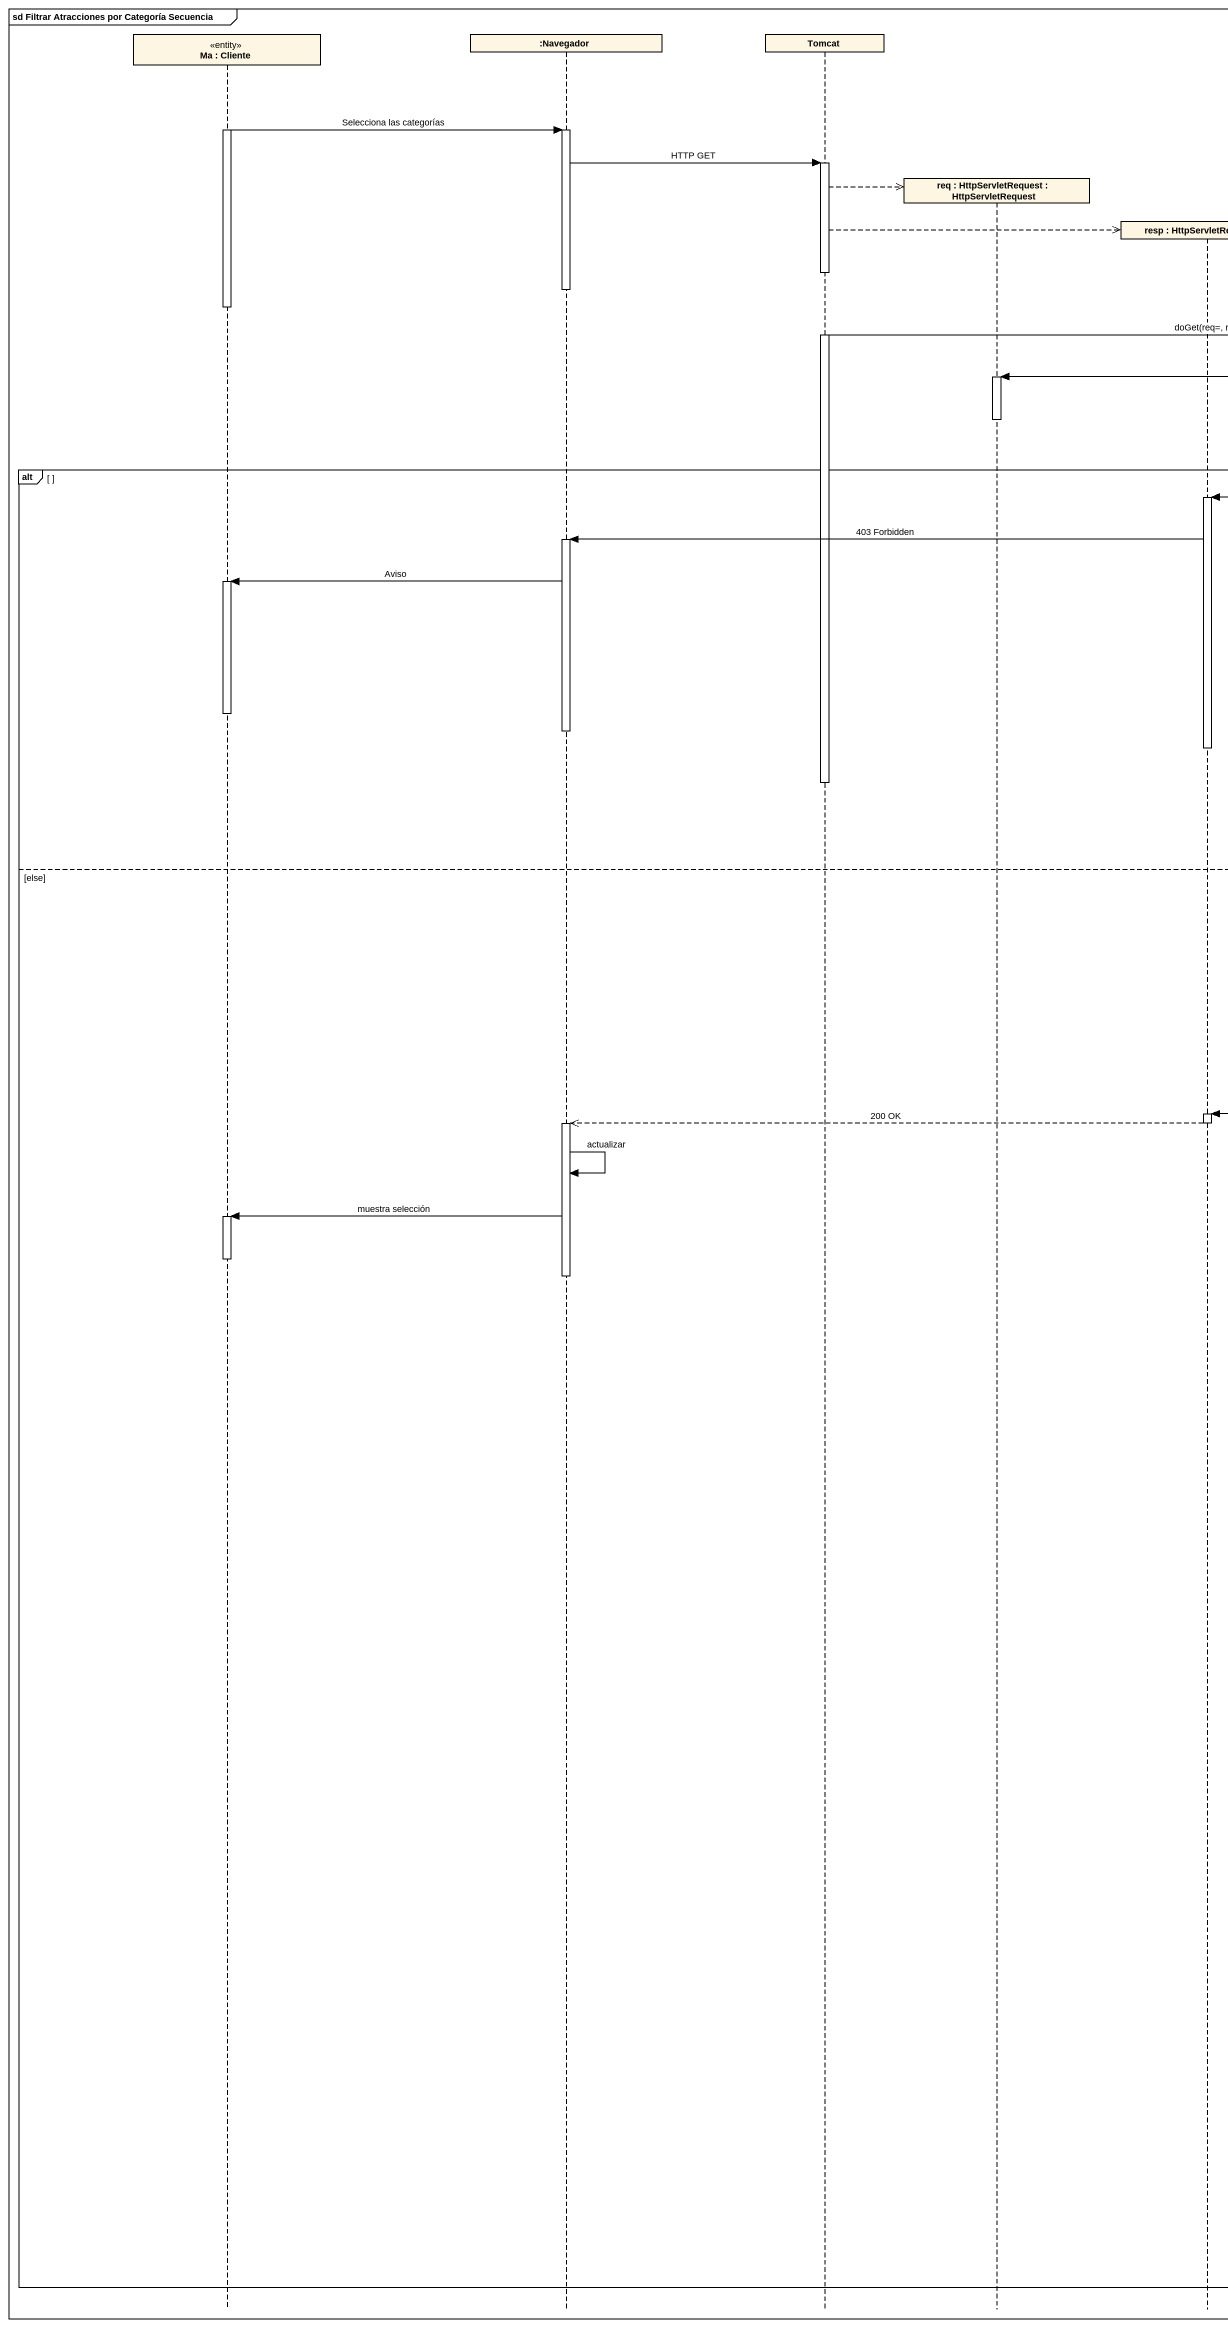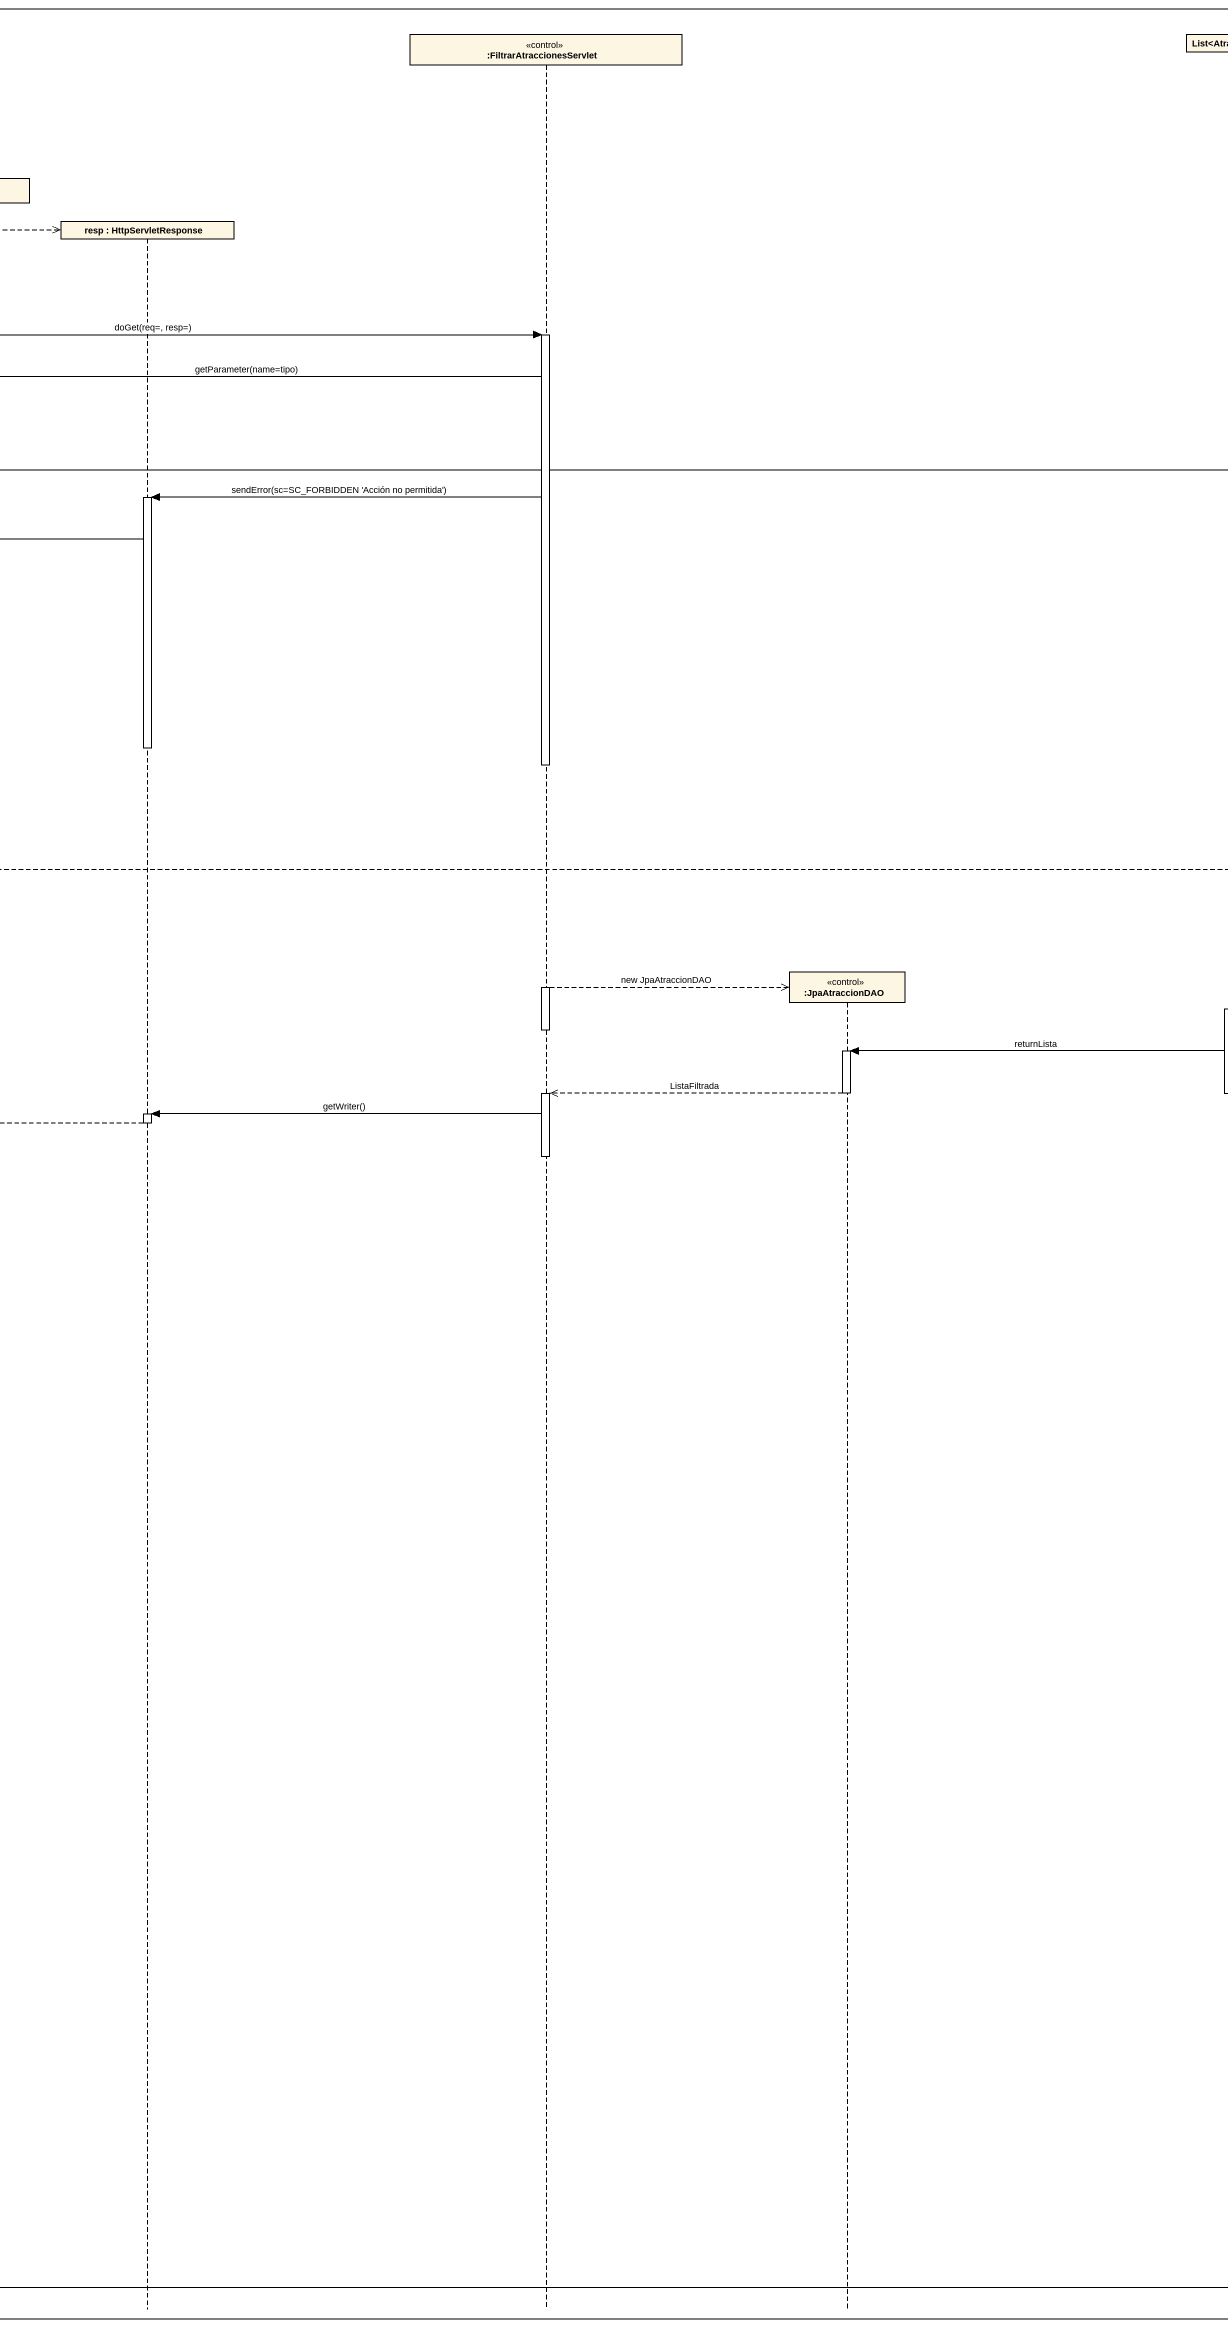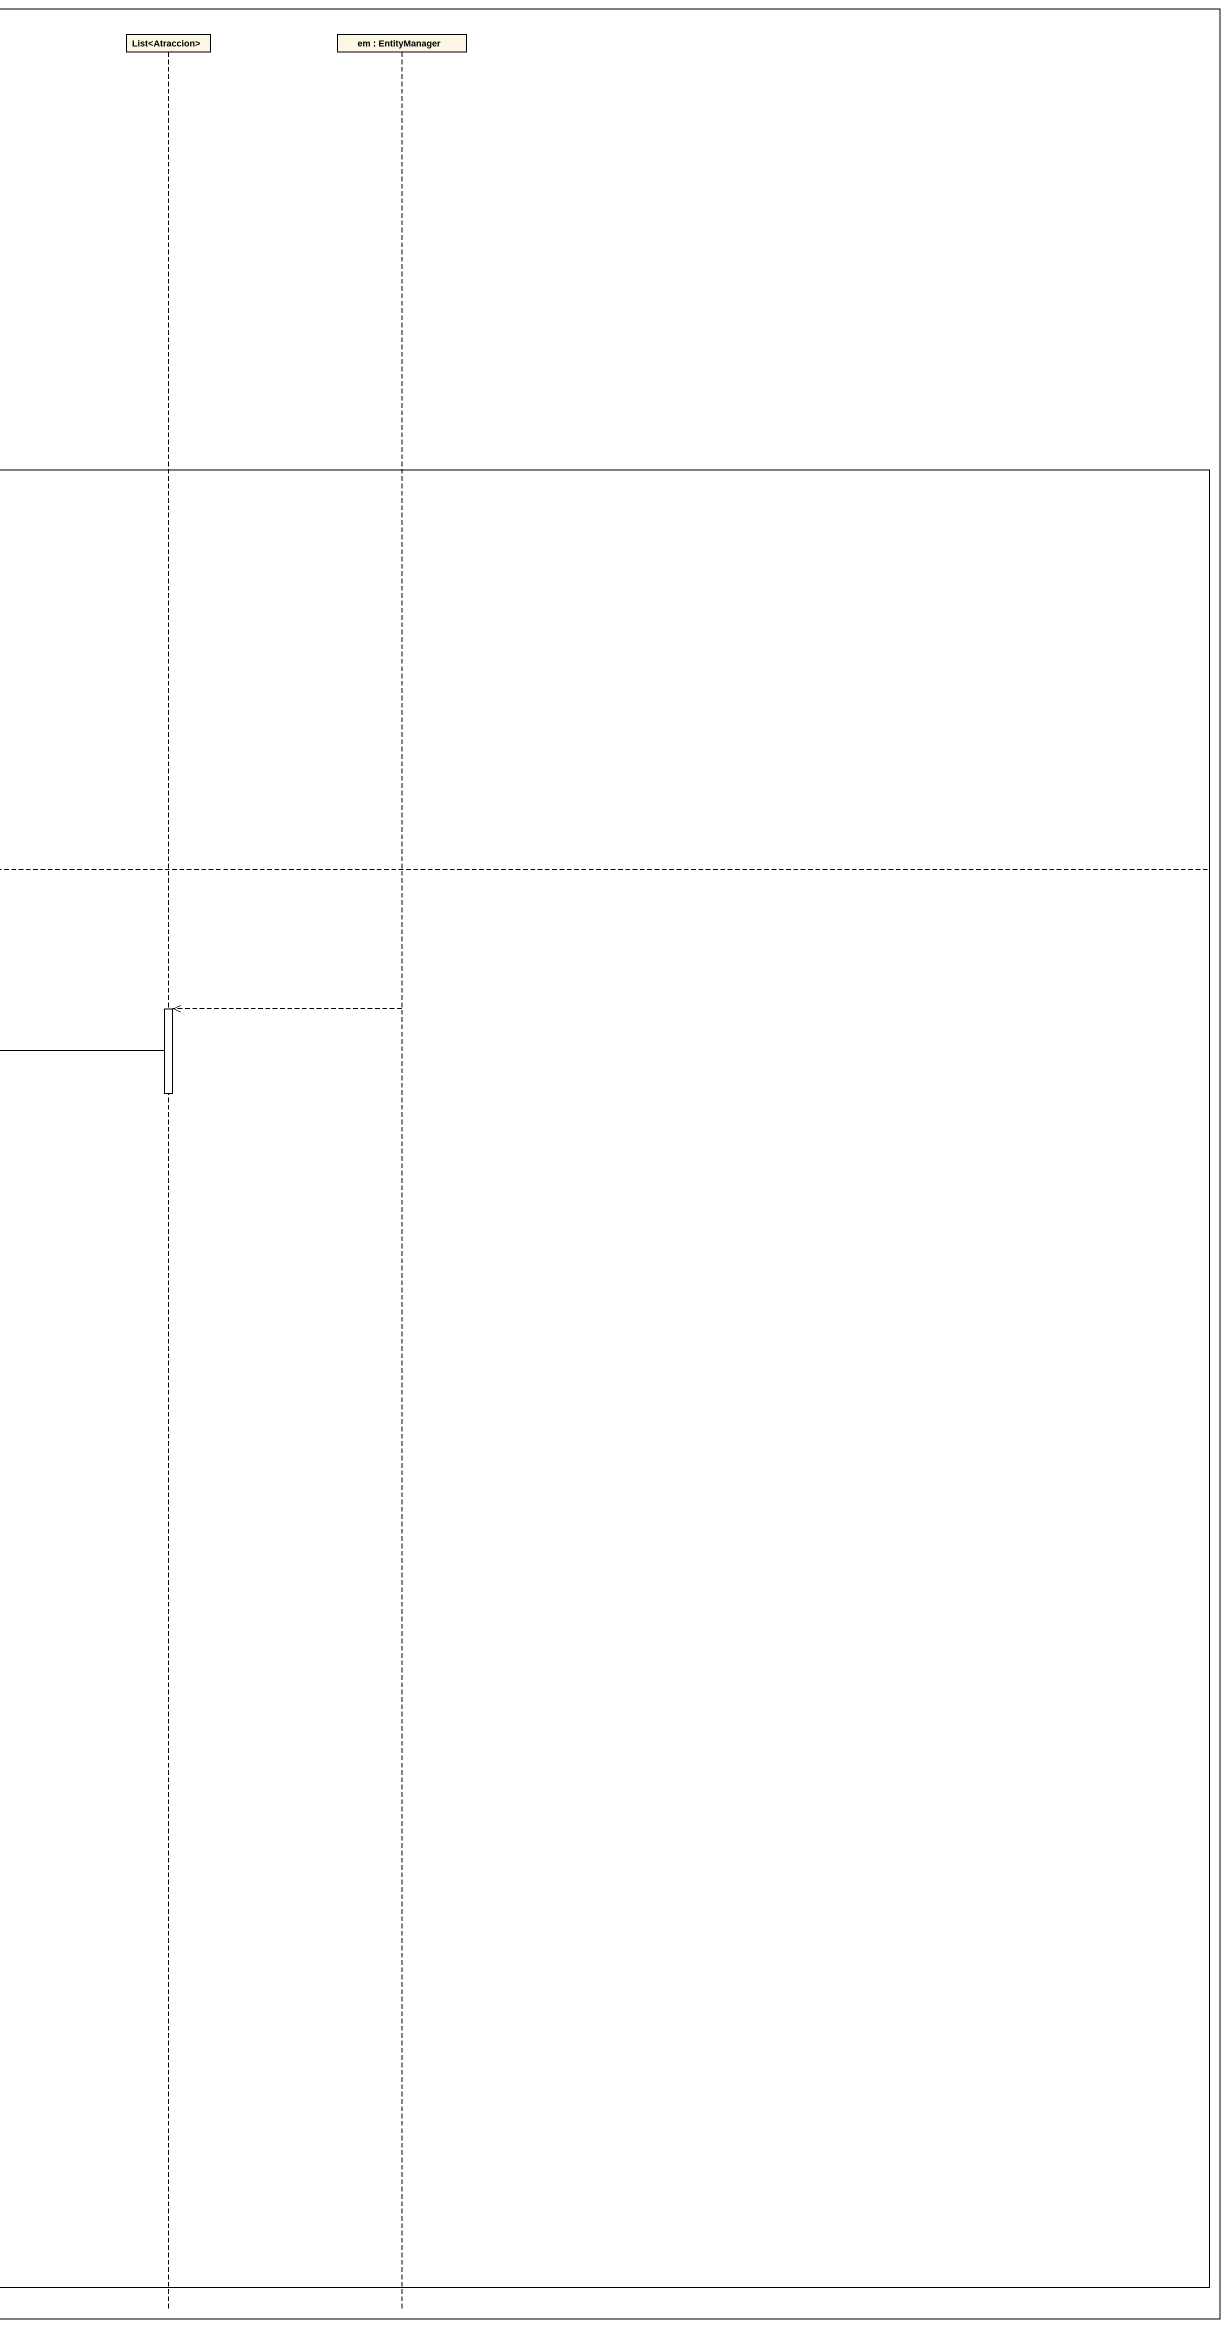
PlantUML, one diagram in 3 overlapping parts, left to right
@startuml
mainframe sd Filtrar Atracciones por Categoría Secuencia
hide footbox
participant "Ma : Cliente" as Ma <<entity>>
participant ":Navegador" as Navegador
participant Tomcat
participant "req : HttpServletRequest : HttpServletRequest" as req_HttpServletRequest
participant "resp : HttpServletResponse" as resp
participant ":FiltrarAtraccionesServlet" as FiltrarAtraccionesServlet <<control>>
participant ":JpaAtraccionDAO" as JpaAtraccionDAO <<control>>
participant "List<Atraccion>" as List_Atraccion
participant "em : EntityManager" as em

activate Ma
Ma -> Navegador : Selecciona las categorías
activate Navegador
Navegador -> Tomcat : HTTP GET
activate Tomcat
Tomcat -->> req_HttpServletRequest **
Tomcat -->> resp **
deactivate Navegador
deactivate Ma
Tomcat -> FiltrarAtraccionesServlet : doGet(req=, resp=)
activate FiltrarAtraccionesServlet
FiltrarAtraccionesServlet -> req_HttpServletRequest : getParameter(name=tipo)
activate req_HttpServletRequest
deactivate req_HttpServletRequest
alt
  FiltrarAtraccionesServlet -> resp : sendError(sc=SC_FORBIDDEN 'Acción no permitida')
  activate resp
  resp -> Navegador : 403 Forbidden
  activate Navegador
  Navegador -> Ma : Aviso
  activate Ma
  deactivate Ma
  deactivate Navegador
  deactivate resp
  deactivate Tomcat
else else
  FiltrarAtraccionesServlet -->> JpaAtraccionDAO ** : new JpaAtraccionDAO
  em -->> List_Atraccion
  activate List_Atraccion
  deactivate FiltrarAtraccionesServlet
  List_Atraccion -> JpaAtraccionDAO : returnLista
  activate JpaAtraccionDAO
  JpaAtraccionDAO -->> FiltrarAtraccionesServlet : ListaFiltrada
  deactivate JpaAtraccionDAO
  activate FiltrarAtraccionesServlet
  deactivate List_Atraccion
  FiltrarAtraccionesServlet -> resp : getWriter()
  activate resp
  resp -->> Navegador : 200 OK
  deactivate resp
  activate Navegador
  deactivate FiltrarAtraccionesServlet
  Navegador -> Navegador : actualizar
  Navegador -> Ma : muestra selección
  activate Ma
  deactivate Ma
  deactivate Navegador
end
@enduml
